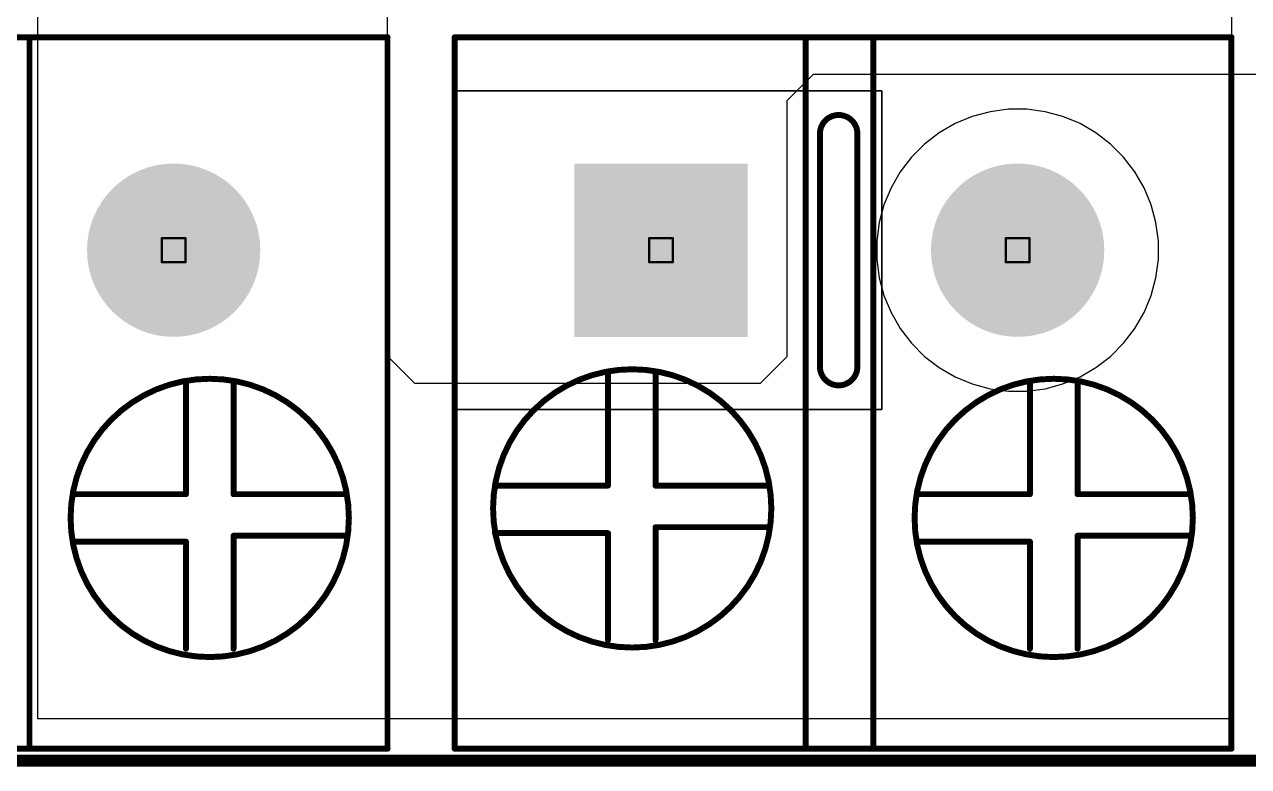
# Model space of a CAD drawing. Header units: inches. Extents: x -0.8 to 10.9, y -0.2 to 6.3.
# Drawn here: x 0.491 to 1.521, y -0.162 to 0.462 of the extents above; entities that cross this region are included whole.
import ezdxf

# ---------------------------------------------------------------- set-up
doc = ezdxf.new("R2010")
doc.units = ezdxf.units.IN
doc.header["$MEASUREMENT"] = 0
for name, color, linetype in [('Board Outline', 216, 'Continuous'), ('Bottom Layer', 5, 'Continuous'), ('Bottom Solder', 6, 'Continuous'), ('Drill Drawing', 1, 'Continuous'), ('Multi-Layer', 9, 'Continuous'), ('Pad Holes', 156, 'Continuous'), ('Top Layer', 1, 'Continuous'), ('Top Overlay', 2, 'Continuous'), ('Top Solder', 216, 'Continuous')]:
    doc.layers.add(name, color=color, linetype=linetype)

# ---------------------------------------------------------------- blocks, each defined once
blk = doc.blocks.new('DBT50G_7_62_2P_BK_P_7')
at = {"layer": 'Bottom Layer'}
blk.add_hatch(color=5, dxfattribs=at).paths.add_polyline_path([(-0.2189, 0.0689), (-0.0811, 0.0689), (-0.0811, -0.0689), (-0.2189, -0.0689)])
h = blk.add_hatch(color=5, dxfattribs=at)
edge = h.paths.add_edge_path()
edge.add_arc((0.15, 0), 0.0689, 0, 360)
at = {"layer": 'Bottom Solder'}
blk.add_hatch(color=6, dxfattribs=at).paths.add_polyline_path([(-0.2229, 0.0729), (-0.0771, 0.0729), (-0.0771, -0.0729), (-0.2229, -0.0729)])
h = blk.add_hatch(color=6, dxfattribs=at)
edge = h.paths.add_edge_path()
edge.add_arc((0.15, 0), 0.0729, 0, 360)
at = {"layer": 'Multi-Layer'}
blk.add_hatch(color=9, dxfattribs=at).paths.add_polyline_path([(-0.2189, 0.0689), (-0.0811, 0.0689), (-0.0811, -0.0689), (-0.2189, -0.0689)])
h = blk.add_hatch(color=9, dxfattribs=at)
edge = h.paths.add_edge_path()
edge.add_arc((0.15, 0), 0.0689, 0, 360)
at = {"layer": 'Pad Holes'}
h = blk.add_hatch(color=7, dxfattribs=at)
edge = h.paths.add_edge_path()
edge.add_arc((-0.15, 0), 0.0335, 0, 360)
h = blk.add_hatch(color=7, dxfattribs=at)
edge = h.paths.add_edge_path()
edge.add_arc((0.15, 0), 0.0335, 0, 360)
at = {"layer": 'Top Layer'}
blk.add_hatch(color=1, dxfattribs=at).paths.add_polyline_path([(-0.2189, 0.0689), (-0.0811, 0.0689), (-0.0811, -0.0689), (-0.2189, -0.0689)])
h = blk.add_hatch(color=1, dxfattribs=at)
edge = h.paths.add_edge_path()
edge.add_arc((0.15, 0), 0.0689, 0, 360)
at = {"layer": 'Top Solder'}
blk.add_hatch(color=216, dxfattribs=at).paths.add_polyline_path([(-0.2229, 0.0729), (-0.0771, 0.0729), (-0.0771, -0.0729), (-0.2229, -0.0729)])
h = blk.add_hatch(color=216, dxfattribs=at)
edge = h.paths.add_edge_path()
edge.add_arc((0.15, 0), 0.0729, 0, 360)
at = {"layer": 'Top Overlay'}
for points in [[(-0.3236, -0.4193, 0.005, 0.005, 0), (-0.3236, 0.1791, 0.005, 0.005, 0)], [(-0.3236, 0.1791, 0.005, 0.005, 0), (0.3299, 0.1791, 0.005, 0.005, 0)], [(-0.0284, -0.4193, 0.005, 0.005, 0), (-0.0284, 0.1791, 0.005, 0.005, 0)], [(-0.0284, 0.1791, 0.005, 0.005, 0), (0.0287, 0.1791, 0.005, 0.005, 0)], [(0.0287, -0.4193, 0.005, 0.005, 0), (0.0287, 0.1791, 0.005, 0.005, 0)], [(0.3299, -0.4193, 0.005, 0.005, 0), (0.3299, 0.1791, 0.005, 0.005, 0)], [(-0.1946, -0.198, 0.005, 0.005, 0), (-0.1946, -0.103, 0.005, 0.005, 0)], [(-0.1546, -0.198, 0.005, 0.005, 0), (-0.1546, -0.103, 0.005, 0.005, 0)], [(0.1604, -0.2052, 0.005, 0.005, 0), (0.1604, -0.1102, 0.005, 0.005, 0)], [(0.2004, -0.2052, 0.005, 0.005, 0), (0.2004, -0.1102, 0.005, 0.005, 0)], [(-0.2896, -0.198, 0.005, 0.005, 0), (-0.1946, -0.198, 0.005, 0.005, 0)], [(-0.1546, -0.198, 0.005, 0.005, 0), (-0.0596, -0.198, 0.005, 0.005, 0)], [(0.0654, -0.2052, 0.005, 0.005, 0), (0.1604, -0.2052, 0.005, 0.005, 0)], [(0.2004, -0.2052, 0.005, 0.005, 0), (0.2954, -0.2052, 0.005, 0.005, 0)], [(-0.2896, -0.238, 0.005, 0.005, 0), (-0.1946, -0.238, 0.005, 0.005, 0)], [(-0.1946, -0.328, 0.005, 0.005, 0), (-0.1946, -0.238, 0.005, 0.005, 0)], [(-0.1546, -0.328, 0.005, 0.005, 0), (-0.1546, -0.233, 0.005, 0.005, 0)], [(-0.1546, -0.233, 0.005, 0.005, 0), (-0.0596, -0.233, 0.005, 0.005, 0)], [(0.0654, -0.2452, 0.005, 0.005, 0), (0.1604, -0.2452, 0.005, 0.005, 0)], [(0.1604, -0.3352, 0.005, 0.005, 0), (0.1604, -0.2452, 0.005, 0.005, 0)], [(0.2004, -0.3352, 0.005, 0.005, 0), (0.2004, -0.2402, 0.005, 0.005, 0)], [(0.2004, -0.2402, 0.005, 0.005, 0), (0.2954, -0.2402, 0.005, 0.005, 0)], [(-0.3236, -0.4193, 0.005, 0.005, 0), (0.3299, -0.4193, 0.005, 0.005, 0)], [(-0.0284, -0.4193, 0.005, 0.005, 0), (0.0287, -0.4193, 0.005, 0.005, 0)]]:
    blk.add_lwpolyline(points, format="xyseb", dxfattribs=at)
for points in [[(-0.3249, 0.1791, 0.0025, 0.0025, 1), (-0.3224, 0.1791, 0.0025, 0.0025, 1)], [(-0.3249, 0.1791, 0.0025, 0.0025, 1), (-0.3224, 0.1791, 0.0025, 0.0025, 1)], [(-0.0296, 0.1791, 0.0025, 0.0025, 1), (-0.0271, 0.1791, 0.0025, 0.0025, 1)], [(-0.0296, 0.1791, 0.0025, 0.0025, 1), (-0.0271, 0.1791, 0.0025, 0.0025, 1)], [(0.0275, 0.1791, 0.0025, 0.0025, 1), (0.03, 0.1791, 0.0025, 0.0025, 1)], [(0.0275, 0.1791, 0.0025, 0.0025, 1), (0.03, 0.1791, 0.0025, 0.0025, 1)], [(0.3287, 0.1791, 0.0025, 0.0025, 1), (0.3312, 0.1791, 0.0025, 0.0025, 1)], [(0.3287, 0.1791, 0.0025, 0.0025, 1), (0.3312, 0.1791, 0.0025, 0.0025, 1)], [(-0.0572, -0.2172, 0.005, 0.005, 1), (-0.2913, -0.2172, 0.005, 0.005, 1)], [(-0.1959, -0.103, 0.0025, 0.0025, 1), (-0.1934, -0.103, 0.0025, 0.0025, 1)], [(-0.1559, -0.103, 0.0025, 0.0025, 1), (-0.1534, -0.103, 0.0025, 0.0025, 1)], [(0.2974, -0.2252, 0.005, 0.005, 1), (0.0633, -0.2252, 0.005, 0.005, 1)], [(0.1591, -0.1102, 0.0025, 0.0025, 1), (0.1616, -0.1102, 0.0025, 0.0025, 1)], [(0.1991, -0.1102, 0.0025, 0.0025, 1), (0.2016, -0.1102, 0.0025, 0.0025, 1)], [(-0.2909, -0.198, 0.0025, 0.0025, 1), (-0.2884, -0.198, 0.0025, 0.0025, 1)], [(-0.1959, -0.198, 0.0025, 0.0025, 1), (-0.1934, -0.198, 0.0025, 0.0025, 1)], [(-0.1959, -0.198, 0.0025, 0.0025, 1), (-0.1934, -0.198, 0.0025, 0.0025, 1)], [(-0.1559, -0.198, 0.0025, 0.0025, 1), (-0.1534, -0.198, 0.0025, 0.0025, 1)], [(-0.1559, -0.198, 0.0025, 0.0025, 1), (-0.1534, -0.198, 0.0025, 0.0025, 1)], [(-0.0609, -0.198, 0.0025, 0.0025, 1), (-0.0584, -0.198, 0.0025, 0.0025, 1)], [(0.0641, -0.2052, 0.0025, 0.0025, 1), (0.0666, -0.2052, 0.0025, 0.0025, 1)], [(0.1591, -0.2052, 0.0025, 0.0025, 1), (0.1616, -0.2052, 0.0025, 0.0025, 1)], [(0.1591, -0.2052, 0.0025, 0.0025, 1), (0.1616, -0.2052, 0.0025, 0.0025, 1)], [(0.1991, -0.2052, 0.0025, 0.0025, 1), (0.2016, -0.2052, 0.0025, 0.0025, 1)], [(0.1991, -0.2052, 0.0025, 0.0025, 1), (0.2016, -0.2052, 0.0025, 0.0025, 1)], [(0.2941, -0.2052, 0.0025, 0.0025, 1), (0.2966, -0.2052, 0.0025, 0.0025, 1)], [(-0.2926, -0.2172, 0.0025, 0.0025, 1), (-0.2901, -0.2172, 0.0025, 0.0025, 1)], [(-0.0585, -0.2172, 0.0025, 0.0025, 1), (-0.056, -0.2172, 0.0025, 0.0025, 1)], [(0.0621, -0.2252, 0.0025, 0.0025, 1), (0.0645, -0.2252, 0.0025, 0.0025, 1)], [(0.2962, -0.2252, 0.0025, 0.0025, 1), (0.2987, -0.2252, 0.0025, 0.0025, 1)], [(-0.2909, -0.238, 0.0025, 0.0025, 1), (-0.2884, -0.238, 0.0025, 0.0025, 1)], [(-0.1959, -0.238, 0.0025, 0.0025, 1), (-0.1934, -0.238, 0.0025, 0.0025, 1)], [(-0.1959, -0.238, 0.0025, 0.0025, 1), (-0.1934, -0.238, 0.0025, 0.0025, 1)], [(-0.1559, -0.233, 0.0025, 0.0025, 1), (-0.1534, -0.233, 0.0025, 0.0025, 1)], [(-0.1559, -0.233, 0.0025, 0.0025, 1), (-0.1534, -0.233, 0.0025, 0.0025, 1)], [(-0.0609, -0.233, 0.0025, 0.0025, 1), (-0.0584, -0.233, 0.0025, 0.0025, 1)], [(0.0641, -0.2452, 0.0025, 0.0025, 1), (0.0666, -0.2452, 0.0025, 0.0025, 1)], [(0.1591, -0.2452, 0.0025, 0.0025, 1), (0.1616, -0.2452, 0.0025, 0.0025, 1)], [(0.1591, -0.2452, 0.0025, 0.0025, 1), (0.1616, -0.2452, 0.0025, 0.0025, 1)], [(0.1991, -0.2402, 0.0025, 0.0025, 1), (0.2016, -0.2402, 0.0025, 0.0025, 1)], [(0.1991, -0.2402, 0.0025, 0.0025, 1), (0.2016, -0.2402, 0.0025, 0.0025, 1)], [(0.2941, -0.2402, 0.0025, 0.0025, 1), (0.2966, -0.2402, 0.0025, 0.0025, 1)], [(-0.1959, -0.328, 0.0025, 0.0025, 1), (-0.1934, -0.328, 0.0025, 0.0025, 1)], [(-0.1559, -0.328, 0.0025, 0.0025, 1), (-0.1534, -0.328, 0.0025, 0.0025, 1)], [(0.1591, -0.3352, 0.0025, 0.0025, 1), (0.1616, -0.3352, 0.0025, 0.0025, 1)], [(0.1991, -0.3352, 0.0025, 0.0025, 1), (0.2016, -0.3352, 0.0025, 0.0025, 1)], [(-0.3249, -0.4193, 0.0025, 0.0025, 1), (-0.3224, -0.4193, 0.0025, 0.0025, 1)], [(-0.3249, -0.4193, 0.0025, 0.0025, 1), (-0.3224, -0.4193, 0.0025, 0.0025, 1)], [(-0.0296, -0.4193, 0.0025, 0.0025, 1), (-0.0271, -0.4193, 0.0025, 0.0025, 1)], [(-0.0296, -0.4193, 0.0025, 0.0025, 1), (-0.0271, -0.4193, 0.0025, 0.0025, 1)], [(0.0275, -0.4193, 0.0025, 0.0025, 1), (0.03, -0.4193, 0.0025, 0.0025, 1)], [(0.0275, -0.4193, 0.0025, 0.0025, 1), (0.03, -0.4193, 0.0025, 0.0025, 1)], [(0.3287, -0.4193, 0.0025, 0.0025, 1), (0.3312, -0.4193, 0.0025, 0.0025, 1)], [(0.3287, -0.4193, 0.0025, 0.0025, 1), (0.3312, -0.4193, 0.0025, 0.0025, 1)]]:
    blk.add_lwpolyline(points, format="xyseb", close=True, dxfattribs=at)
blk = doc.blocks.new('DBT50G_7_62_2P_BK_P_9')
at = {"layer": 'Bottom Layer'}
blk.add_hatch(color=5, dxfattribs=at).paths.add_polyline_path([(-0.2189, 0.0689), (-0.0811, 0.0689), (-0.0811, -0.0689), (-0.2189, -0.0689)])
h = blk.add_hatch(color=5, dxfattribs=at)
edge = h.paths.add_edge_path()
edge.add_arc((0.15, 0), 0.0689, 0, 360)
at = {"layer": 'Bottom Solder'}
blk.add_hatch(color=6, dxfattribs=at).paths.add_polyline_path([(-0.2229, 0.0729), (-0.0771, 0.0729), (-0.0771, -0.0729), (-0.2229, -0.0729)])
h = blk.add_hatch(color=6, dxfattribs=at)
edge = h.paths.add_edge_path()
edge.add_arc((0.15, 0), 0.0729, 0, 360)
at = {"layer": 'Multi-Layer'}
blk.add_hatch(color=9, dxfattribs=at).paths.add_polyline_path([(-0.2189, 0.0689), (-0.0811, 0.0689), (-0.0811, -0.0689), (-0.2189, -0.0689)])
h = blk.add_hatch(color=9, dxfattribs=at)
edge = h.paths.add_edge_path()
edge.add_arc((0.15, 0), 0.0689, 0, 360)
at = {"layer": 'Pad Holes'}
h = blk.add_hatch(color=7, dxfattribs=at)
edge = h.paths.add_edge_path()
edge.add_arc((-0.15, 0), 0.0335, 0, 360)
h = blk.add_hatch(color=7, dxfattribs=at)
edge = h.paths.add_edge_path()
edge.add_arc((0.15, 0), 0.0335, 0, 360)
at = {"layer": 'Top Layer'}
blk.add_hatch(color=1, dxfattribs=at).paths.add_polyline_path([(-0.2189, 0.0689), (-0.0811, 0.0689), (-0.0811, -0.0689), (-0.2189, -0.0689)])
h = blk.add_hatch(color=1, dxfattribs=at)
edge = h.paths.add_edge_path()
edge.add_arc((0.15, 0), 0.0689, 0, 360)
at = {"layer": 'Top Solder'}
blk.add_hatch(color=216, dxfattribs=at).paths.add_polyline_path([(-0.2229, 0.0729), (-0.0771, 0.0729), (-0.0771, -0.0729), (-0.2229, -0.0729)])
h = blk.add_hatch(color=216, dxfattribs=at)
edge = h.paths.add_edge_path()
edge.add_arc((0.15, 0), 0.0729, 0, 360)
at = {"layer": 'Top Overlay'}
for points in [[(-0.3236, -0.4193, 0.005, 0.005, 0), (-0.3236, 0.1791, 0.005, 0.005, 0)], [(-0.3236, 0.1791, 0.005, 0.005, 0), (0.3299, 0.1791, 0.005, 0.005, 0)], [(-0.0284, -0.4193, 0.005, 0.005, 0), (-0.0284, 0.1791, 0.005, 0.005, 0)], [(-0.0284, 0.1791, 0.005, 0.005, 0), (0.0287, 0.1791, 0.005, 0.005, 0)], [(0.0287, -0.4193, 0.005, 0.005, 0), (0.0287, 0.1791, 0.005, 0.005, 0)], [(0.3299, -0.4193, 0.005, 0.005, 0), (0.3299, 0.1791, 0.005, 0.005, 0)], [(-0.1946, -0.198, 0.005, 0.005, 0), (-0.1946, -0.103, 0.005, 0.005, 0)], [(-0.1546, -0.198, 0.005, 0.005, 0), (-0.1546, -0.103, 0.005, 0.005, 0)], [(0.1604, -0.2052, 0.005, 0.005, 0), (0.1604, -0.1102, 0.005, 0.005, 0)], [(0.2004, -0.2052, 0.005, 0.005, 0), (0.2004, -0.1102, 0.005, 0.005, 0)], [(-0.2896, -0.198, 0.005, 0.005, 0), (-0.1946, -0.198, 0.005, 0.005, 0)], [(-0.1546, -0.198, 0.005, 0.005, 0), (-0.0596, -0.198, 0.005, 0.005, 0)], [(0.0654, -0.2052, 0.005, 0.005, 0), (0.1604, -0.2052, 0.005, 0.005, 0)], [(0.2004, -0.2052, 0.005, 0.005, 0), (0.2954, -0.2052, 0.005, 0.005, 0)], [(-0.2896, -0.238, 0.005, 0.005, 0), (-0.1946, -0.238, 0.005, 0.005, 0)], [(-0.1946, -0.328, 0.005, 0.005, 0), (-0.1946, -0.238, 0.005, 0.005, 0)], [(-0.1546, -0.328, 0.005, 0.005, 0), (-0.1546, -0.233, 0.005, 0.005, 0)], [(-0.1546, -0.233, 0.005, 0.005, 0), (-0.0596, -0.233, 0.005, 0.005, 0)], [(0.0654, -0.2452, 0.005, 0.005, 0), (0.1604, -0.2452, 0.005, 0.005, 0)], [(0.1604, -0.3352, 0.005, 0.005, 0), (0.1604, -0.2452, 0.005, 0.005, 0)], [(0.2004, -0.3352, 0.005, 0.005, 0), (0.2004, -0.2402, 0.005, 0.005, 0)], [(0.2004, -0.2402, 0.005, 0.005, 0), (0.2954, -0.2402, 0.005, 0.005, 0)], [(-0.3236, -0.4193, 0.005, 0.005, 0), (0.3299, -0.4193, 0.005, 0.005, 0)], [(-0.0284, -0.4193, 0.005, 0.005, 0), (0.0287, -0.4193, 0.005, 0.005, 0)]]:
    blk.add_lwpolyline(points, format="xyseb", dxfattribs=at)
for points in [[(-0.3249, 0.1791, 0.0025, 0.0025, 1), (-0.3224, 0.1791, 0.0025, 0.0025, 1)], [(-0.3249, 0.1791, 0.0025, 0.0025, 1), (-0.3224, 0.1791, 0.0025, 0.0025, 1)], [(-0.0296, 0.1791, 0.0025, 0.0025, 1), (-0.0271, 0.1791, 0.0025, 0.0025, 1)], [(-0.0296, 0.1791, 0.0025, 0.0025, 1), (-0.0271, 0.1791, 0.0025, 0.0025, 1)], [(0.0275, 0.1791, 0.0025, 0.0025, 1), (0.03, 0.1791, 0.0025, 0.0025, 1)], [(0.0275, 0.1791, 0.0025, 0.0025, 1), (0.03, 0.1791, 0.0025, 0.0025, 1)], [(0.3287, 0.1791, 0.0025, 0.0025, 1), (0.3312, 0.1791, 0.0025, 0.0025, 1)], [(0.3287, 0.1791, 0.0025, 0.0025, 1), (0.3312, 0.1791, 0.0025, 0.0025, 1)], [(-0.0572, -0.2172, 0.005, 0.005, 1), (-0.2913, -0.2172, 0.005, 0.005, 1)], [(-0.1959, -0.103, 0.0025, 0.0025, 1), (-0.1934, -0.103, 0.0025, 0.0025, 1)], [(-0.1559, -0.103, 0.0025, 0.0025, 1), (-0.1534, -0.103, 0.0025, 0.0025, 1)], [(0.2974, -0.2252, 0.005, 0.005, 1), (0.0633, -0.2252, 0.005, 0.005, 1)], [(0.1591, -0.1102, 0.0025, 0.0025, 1), (0.1616, -0.1102, 0.0025, 0.0025, 1)], [(0.1991, -0.1102, 0.0025, 0.0025, 1), (0.2016, -0.1102, 0.0025, 0.0025, 1)], [(-0.2909, -0.198, 0.0025, 0.0025, 1), (-0.2884, -0.198, 0.0025, 0.0025, 1)], [(-0.1959, -0.198, 0.0025, 0.0025, 1), (-0.1934, -0.198, 0.0025, 0.0025, 1)], [(-0.1959, -0.198, 0.0025, 0.0025, 1), (-0.1934, -0.198, 0.0025, 0.0025, 1)], [(-0.1559, -0.198, 0.0025, 0.0025, 1), (-0.1534, -0.198, 0.0025, 0.0025, 1)], [(-0.1559, -0.198, 0.0025, 0.0025, 1), (-0.1534, -0.198, 0.0025, 0.0025, 1)], [(-0.0609, -0.198, 0.0025, 0.0025, 1), (-0.0584, -0.198, 0.0025, 0.0025, 1)], [(0.0641, -0.2052, 0.0025, 0.0025, 1), (0.0666, -0.2052, 0.0025, 0.0025, 1)], [(0.1591, -0.2052, 0.0025, 0.0025, 1), (0.1616, -0.2052, 0.0025, 0.0025, 1)], [(0.1591, -0.2052, 0.0025, 0.0025, 1), (0.1616, -0.2052, 0.0025, 0.0025, 1)], [(0.1991, -0.2052, 0.0025, 0.0025, 1), (0.2016, -0.2052, 0.0025, 0.0025, 1)], [(0.1991, -0.2052, 0.0025, 0.0025, 1), (0.2016, -0.2052, 0.0025, 0.0025, 1)], [(0.2941, -0.2052, 0.0025, 0.0025, 1), (0.2966, -0.2052, 0.0025, 0.0025, 1)], [(-0.2926, -0.2172, 0.0025, 0.0025, 1), (-0.2901, -0.2172, 0.0025, 0.0025, 1)], [(-0.0585, -0.2172, 0.0025, 0.0025, 1), (-0.056, -0.2172, 0.0025, 0.0025, 1)], [(0.0621, -0.2252, 0.0025, 0.0025, 1), (0.0645, -0.2252, 0.0025, 0.0025, 1)], [(0.2962, -0.2252, 0.0025, 0.0025, 1), (0.2987, -0.2252, 0.0025, 0.0025, 1)], [(-0.2909, -0.238, 0.0025, 0.0025, 1), (-0.2884, -0.238, 0.0025, 0.0025, 1)], [(-0.1959, -0.238, 0.0025, 0.0025, 1), (-0.1934, -0.238, 0.0025, 0.0025, 1)], [(-0.1959, -0.238, 0.0025, 0.0025, 1), (-0.1934, -0.238, 0.0025, 0.0025, 1)], [(-0.1559, -0.233, 0.0025, 0.0025, 1), (-0.1534, -0.233, 0.0025, 0.0025, 1)], [(-0.1559, -0.233, 0.0025, 0.0025, 1), (-0.1534, -0.233, 0.0025, 0.0025, 1)], [(-0.0609, -0.233, 0.0025, 0.0025, 1), (-0.0584, -0.233, 0.0025, 0.0025, 1)], [(0.0641, -0.2452, 0.0025, 0.0025, 1), (0.0666, -0.2452, 0.0025, 0.0025, 1)], [(0.1591, -0.2452, 0.0025, 0.0025, 1), (0.1616, -0.2452, 0.0025, 0.0025, 1)], [(0.1591, -0.2452, 0.0025, 0.0025, 1), (0.1616, -0.2452, 0.0025, 0.0025, 1)], [(0.1991, -0.2402, 0.0025, 0.0025, 1), (0.2016, -0.2402, 0.0025, 0.0025, 1)], [(0.1991, -0.2402, 0.0025, 0.0025, 1), (0.2016, -0.2402, 0.0025, 0.0025, 1)], [(0.2941, -0.2402, 0.0025, 0.0025, 1), (0.2966, -0.2402, 0.0025, 0.0025, 1)], [(-0.1959, -0.328, 0.0025, 0.0025, 1), (-0.1934, -0.328, 0.0025, 0.0025, 1)], [(-0.1559, -0.328, 0.0025, 0.0025, 1), (-0.1534, -0.328, 0.0025, 0.0025, 1)], [(0.1591, -0.3352, 0.0025, 0.0025, 1), (0.1616, -0.3352, 0.0025, 0.0025, 1)], [(0.1991, -0.3352, 0.0025, 0.0025, 1), (0.2016, -0.3352, 0.0025, 0.0025, 1)], [(-0.3249, -0.4193, 0.0025, 0.0025, 1), (-0.3224, -0.4193, 0.0025, 0.0025, 1)], [(-0.3249, -0.4193, 0.0025, 0.0025, 1), (-0.3224, -0.4193, 0.0025, 0.0025, 1)], [(-0.0296, -0.4193, 0.0025, 0.0025, 1), (-0.0271, -0.4193, 0.0025, 0.0025, 1)], [(-0.0296, -0.4193, 0.0025, 0.0025, 1), (-0.0271, -0.4193, 0.0025, 0.0025, 1)], [(0.0275, -0.4193, 0.0025, 0.0025, 1), (0.03, -0.4193, 0.0025, 0.0025, 1)], [(0.0275, -0.4193, 0.0025, 0.0025, 1), (0.03, -0.4193, 0.0025, 0.0025, 1)], [(0.3287, -0.4193, 0.0025, 0.0025, 1), (0.3312, -0.4193, 0.0025, 0.0025, 1)], [(0.3287, -0.4193, 0.0025, 0.0025, 1), (0.3312, -0.4193, 0.0025, 0.0025, 1)]]:
    blk.add_lwpolyline(points, format="xyseb", close=True, dxfattribs=at)

msp = doc.modelspace()

# ---------------------------------------------------------------- linework, layer by layer
at = {"layer": 'Board Outline'}
for points in [[(1.16, 0.3702, 0.005, 0.005, -0.414214), (1.1757, 0.3859, 0.005, 0.005, 0)], [(1.1757, 0.3859, 0.005, 0.005, -0.414214), (1.1915, 0.3702, 0.005, 0.005, 0)], [(1.16, 0.3642, 0.005, 0.005, 0), (1.16, 0.3702, 0.005, 0.005, 0)], [(1.1915, 0.3642, 0.005, 0.005, 0), (1.1915, 0.3702, 0.005, 0.005, 0)], [(1.16, 0.1742, 0.005, 0.005, 0), (1.16, 0.3642, 0.005, 0.005, 0)], [(1.1915, 0.1742, 0.005, 0.005, 0), (1.1915, 0.3642, 0.005, 0.005, 0)], [(1.1757, 0.1585, 0.005, 0.005, -0.414214), (1.16, 0.1742, 0.005, 0.005, 0)], [(1.1915, 0.1742, 0.005, 0.005, -0.414214), (1.1757, 0.1585, 0.005, 0.005, 0)], [(-0.1578, -0.1571, 0.01, 0.01, 0), (1.8107, -0.1571, 0.01, 0.01, 0)]]:
    msp.add_lwpolyline(points, format="xyseb", dxfattribs=at)
for points in [[(1.1745, 0.3859, 0.0025, 0.0025, 1), (1.177, 0.3859, 0.0025, 0.0025, 1)], [(1.1745, 0.3859, 0.0025, 0.0025, 1), (1.177, 0.3859, 0.0025, 0.0025, 1)], [(1.1587, 0.3702, 0.0025, 0.0025, 1), (1.1612, 0.3702, 0.0025, 0.0025, 1)], [(1.1587, 0.3702, 0.0025, 0.0025, 1), (1.1612, 0.3702, 0.0025, 0.0025, 1)], [(1.1902, 0.3702, 0.0025, 0.0025, 1), (1.1927, 0.3702, 0.0025, 0.0025, 1)], [(1.1902, 0.3702, 0.0025, 0.0025, 1), (1.1927, 0.3702, 0.0025, 0.0025, 1)], [(1.1587, 0.3642, 0.0025, 0.0025, 1), (1.1612, 0.3642, 0.0025, 0.0025, 1)], [(1.1587, 0.3642, 0.0025, 0.0025, 1), (1.1612, 0.3642, 0.0025, 0.0025, 1)], [(1.1902, 0.3642, 0.0025, 0.0025, 1), (1.1927, 0.3642, 0.0025, 0.0025, 1)], [(1.1902, 0.3642, 0.0025, 0.0025, 1), (1.1927, 0.3642, 0.0025, 0.0025, 1)], [(1.1587, 0.1742, 0.0025, 0.0025, 1), (1.1612, 0.1742, 0.0025, 0.0025, 1)], [(1.1587, 0.1742, 0.0025, 0.0025, 1), (1.1612, 0.1742, 0.0025, 0.0025, 1)], [(1.1902, 0.1742, 0.0025, 0.0025, 1), (1.1927, 0.1742, 0.0025, 0.0025, 1)], [(1.1902, 0.1742, 0.0025, 0.0025, 1), (1.1927, 0.1742, 0.0025, 0.0025, 1)], [(1.1745, 0.1585, 0.0025, 0.0025, 1), (1.177, 0.1585, 0.0025, 0.0025, 1)], [(1.1745, 0.1585, 0.0025, 0.0025, 1), (1.177, 0.1585, 0.0025, 0.0025, 1)]]:
    msp.add_lwpolyline(points, format="xyseb", close=True, dxfattribs=at)
at = {"layer": 'Bottom Layer'}
for p, q in [((0.7962, 0.183), (0.7962, 0.6313)), ((1.1544, 0.42), (1.1322, 0.3978)), ((1.7081, 0.42), (1.1544, 0.42)), ((1.1322, 0.3978), (1.1322, 0.1824)), ((1.2881, 0.3846), (1.2737, 0.3787)), ((1.3031, 0.3886), (1.2881, 0.3846)), ((1.3185, 0.3907), (1.3031, 0.3886)), ((1.3263, 0.3907), (1.3185, 0.3907)), ((1.334, 0.3907), (1.3263, 0.3907)), ((1.3494, 0.3886), (1.334, 0.3907)), ((1.3644, 0.3846), (1.3494, 0.3886)), ((1.3788, 0.3787), (1.3644, 0.3846)), ((1.2603, 0.3709), (1.248, 0.3615)), ((1.2737, 0.3787), (1.2603, 0.3709)), ((1.3922, 0.3709), (1.3788, 0.3787)), ((1.4045, 0.3615), (1.3922, 0.3709)), ((1.248, 0.3615), (1.237, 0.3505)), ((1.4155, 0.3505), (1.4045, 0.3615)), ((1.237, 0.3505), (1.2275, 0.3382)), ((1.425, 0.3382), (1.4155, 0.3505)), ((1.2275, 0.3382), (1.2198, 0.3247)), ((1.4327, 0.3247), (1.425, 0.3382)), ((1.2198, 0.3247), (1.2138, 0.3104)), ((1.4387, 0.3104), (1.4327, 0.3247)), ((1.2138, 0.3104), (1.2098, 0.2954)), ((1.4427, 0.2954), (1.4387, 0.3104)), ((1.2098, 0.2954), (1.2078, 0.28)), ((1.4447, 0.28), (1.4427, 0.2954)), ((1.2078, 0.28), (1.2078, 0.2722)), ((1.4447, 0.2722), (1.4447, 0.28)), ((1.2078, 0.2722), (1.2078, 0.2722)), ((1.2078, 0.2722), (1.2078, 0.2644)), ((1.4447, 0.2644), (1.4447, 0.2722)), ((1.2078, 0.2644), (1.2098, 0.249)), ((1.4427, 0.249), (1.4447, 0.2644)), ((1.2098, 0.249), (1.2138, 0.234)), ((1.4387, 0.234), (1.4427, 0.249)), ((1.2138, 0.234), (1.2198, 0.2197)), ((1.4327, 0.2197), (1.4387, 0.234)), ((1.2198, 0.2197), (1.2275, 0.2062)), ((1.425, 0.2062), (1.4327, 0.2197)), ((1.2275, 0.2062), (1.237, 0.1939)), ((1.4155, 0.1939), (1.425, 0.2062)), ((1.237, 0.1939), (1.248, 0.1829)), ((1.4045, 0.1829), (1.4155, 0.1939)), ((0.8192, 0.16), (0.7962, 0.183)), ((1.1322, 0.1824), (1.1098, 0.16)), ((1.248, 0.1829), (1.2603, 0.1735)), ((1.3922, 0.1735), (1.4045, 0.1829)), ((1.2603, 0.1735), (1.2737, 0.1657)), ((1.2737, 0.1657), (1.2881, 0.1598)), ((1.3644, 0.1598), (1.3788, 0.1657)), ((1.3788, 0.1657), (1.3922, 0.1735)), ((1.1098, 0.16), (0.8192, 0.16)), ((1.2881, 0.1598), (1.3031, 0.1557)), ((1.3031, 0.1557), (1.3185, 0.1537)), ((1.334, 0.1537), (1.3494, 0.1557)), ((1.3494, 0.1557), (1.3644, 0.1598)), ((1.3185, 0.1537), (1.3263, 0.1537)), ((1.3263, 0.1537), (1.334, 0.1537))]:
    msp.add_line(p, q, dxfattribs=at)
at = {"layer": 'Drill Drawing'}
for points in [[(0.6063, 0.2822, 0.002, 0.002, 0), (0.6263, 0.2822, 0.002, 0.002, 0)], [(0.6063, 0.2622, 0.002, 0.002, 0), (0.6063, 0.2822, 0.002, 0.002, 0)], [(0.6263, 0.2622, 0.002, 0.002, 0), (0.6263, 0.2822, 0.002, 0.002, 0)], [(1.0163, 0.2822, 0.002, 0.002, 0), (1.0363, 0.2822, 0.002, 0.002, 0)], [(1.0163, 0.2622, 0.002, 0.002, 0), (1.0163, 0.2822, 0.002, 0.002, 0)], [(1.0363, 0.2622, 0.002, 0.002, 0), (1.0363, 0.2822, 0.002, 0.002, 0)], [(1.3163, 0.2822, 0.002, 0.002, 0), (1.3363, 0.2822, 0.002, 0.002, 0)], [(1.3163, 0.2622, 0.002, 0.002, 0), (1.3163, 0.2822, 0.002, 0.002, 0)], [(1.3363, 0.2622, 0.002, 0.002, 0), (1.3363, 0.2822, 0.002, 0.002, 0)], [(0.6063, 0.2622, 0.002, 0.002, 0), (0.6263, 0.2622, 0.002, 0.002, 0)], [(1.0163, 0.2622, 0.002, 0.002, 0), (1.0363, 0.2622, 0.002, 0.002, 0)], [(1.3163, 0.2622, 0.002, 0.002, 0), (1.3363, 0.2622, 0.002, 0.002, 0)]]:
    msp.add_lwpolyline(points, format="xyseb", dxfattribs=at)
for points in [[(0.6058, 0.2822, 0.001, 0.001, 1), (0.6068, 0.2822, 0.001, 0.001, 1)], [(0.6058, 0.2822, 0.001, 0.001, 1), (0.6068, 0.2822, 0.001, 0.001, 1)], [(0.6258, 0.2822, 0.001, 0.001, 1), (0.6268, 0.2822, 0.001, 0.001, 1)], [(0.6258, 0.2822, 0.001, 0.001, 1), (0.6268, 0.2822, 0.001, 0.001, 1)], [(1.0158, 0.2822, 0.001, 0.001, 1), (1.0168, 0.2822, 0.001, 0.001, 1)], [(1.0158, 0.2822, 0.001, 0.001, 1), (1.0168, 0.2822, 0.001, 0.001, 1)], [(1.0358, 0.2822, 0.001, 0.001, 1), (1.0368, 0.2822, 0.001, 0.001, 1)], [(1.0358, 0.2822, 0.001, 0.001, 1), (1.0368, 0.2822, 0.001, 0.001, 1)], [(1.3158, 0.2822, 0.001, 0.001, 1), (1.3168, 0.2822, 0.001, 0.001, 1)], [(1.3158, 0.2822, 0.001, 0.001, 1), (1.3168, 0.2822, 0.001, 0.001, 1)], [(1.3358, 0.2822, 0.001, 0.001, 1), (1.3368, 0.2822, 0.001, 0.001, 1)], [(1.3358, 0.2822, 0.001, 0.001, 1), (1.3368, 0.2822, 0.001, 0.001, 1)], [(0.6058, 0.2622, 0.001, 0.001, 1), (0.6068, 0.2622, 0.001, 0.001, 1)], [(0.6058, 0.2622, 0.001, 0.001, 1), (0.6068, 0.2622, 0.001, 0.001, 1)], [(0.6258, 0.2622, 0.001, 0.001, 1), (0.6268, 0.2622, 0.001, 0.001, 1)], [(0.6258, 0.2622, 0.001, 0.001, 1), (0.6268, 0.2622, 0.001, 0.001, 1)], [(1.0158, 0.2622, 0.001, 0.001, 1), (1.0168, 0.2622, 0.001, 0.001, 1)], [(1.0158, 0.2622, 0.001, 0.001, 1), (1.0168, 0.2622, 0.001, 0.001, 1)], [(1.0358, 0.2622, 0.001, 0.001, 1), (1.0368, 0.2622, 0.001, 0.001, 1)], [(1.0358, 0.2622, 0.001, 0.001, 1), (1.0368, 0.2622, 0.001, 0.001, 1)], [(1.3158, 0.2622, 0.001, 0.001, 1), (1.3168, 0.2622, 0.001, 0.001, 1)], [(1.3158, 0.2622, 0.001, 0.001, 1), (1.3168, 0.2622, 0.001, 0.001, 1)], [(1.3358, 0.2622, 0.001, 0.001, 1), (1.3368, 0.2622, 0.001, 0.001, 1)], [(1.3358, 0.2622, 0.001, 0.001, 1), (1.3368, 0.2622, 0.001, 0.001, 1)]]:
    msp.add_lwpolyline(points, format="xyseb", close=True, dxfattribs=at)
at = {"layer": 'Multi-Layer'}
for p, q in [((1.1624, 0.3791), (1.1668, 0.3835)), ((1.1668, 0.3835), (1.1726, 0.3859)), ((1.1726, 0.3859), (1.1757, 0.3859)), ((1.1757, 0.3859), (1.1789, 0.3859)), ((1.1789, 0.3859), (1.1847, 0.3835)), ((1.1847, 0.3835), (1.1891, 0.3791)), ((1.16, 0.3733), (1.1624, 0.3791)), ((1.16, 0.3702), (1.16, 0.3733)), ((1.1891, 0.3791), (1.1915, 0.3733)), ((1.1915, 0.3733), (1.1915, 0.3702)), ((1.16, 0.1742), (1.16, 0.3702)), ((1.1915, 0.3702), (1.1915, 0.1742)), ((1.1915, 0.3702), (1.1915, 0.3702)), ((1.16, 0.1711), (1.16, 0.1742)), ((1.16, 0.1742), (1.16, 0.1742)), ((1.1624, 0.1653), (1.16, 0.1711)), ((1.1668, 0.1609), (1.1624, 0.1653)), ((1.1891, 0.1653), (1.1847, 0.1609)), ((1.1915, 0.1711), (1.1891, 0.1653)), ((1.1915, 0.1742), (1.1915, 0.1711)), ((1.1726, 0.1585), (1.1668, 0.1609)), ((1.1757, 0.1585), (1.1726, 0.1585)), ((1.1789, 0.1585), (1.1757, 0.1585)), ((1.1847, 0.1609), (1.1789, 0.1585))]:
    msp.add_line(p, q, dxfattribs=at)
at = {"layer": 'Top Layer'}
for p, q in [((0.502, -0.122), (0.502, 0.6686)), ((1.5062, 0.6686), (1.5062, -0.122)), ((0.8526, 0.1381), (0.8526, 0.4063)), ((0.8526, 0.4063), (1.212, 0.4063)), ((1.212, 0.4063), (0.8526, 0.4063)), ((0.8526, 0.4063), (0.8526, 0.1381)), ((1.212, 0.4063), (1.212, 0.1381)), ((1.212, 0.1381), (1.212, 0.4063)), ((1.212, 0.1381), (0.8526, 0.1381)), ((0.8526, 0.1381), (1.212, 0.1381)), ((1.5062, -0.122), (0.502, -0.122))]:
    msp.add_line(p, q, dxfattribs=at)

# ---------------------------------------------------------------- block references
for name, p in [('DBT50G_7_62_2P_BK_P_7', (0.4663, 0.2722)), ('DBT50G_7_62_2P_BK_P_9', (1.1763, 0.2722))]:
    msp.add_blockref(name, p)

doc.saveas('drawing.dxf')
